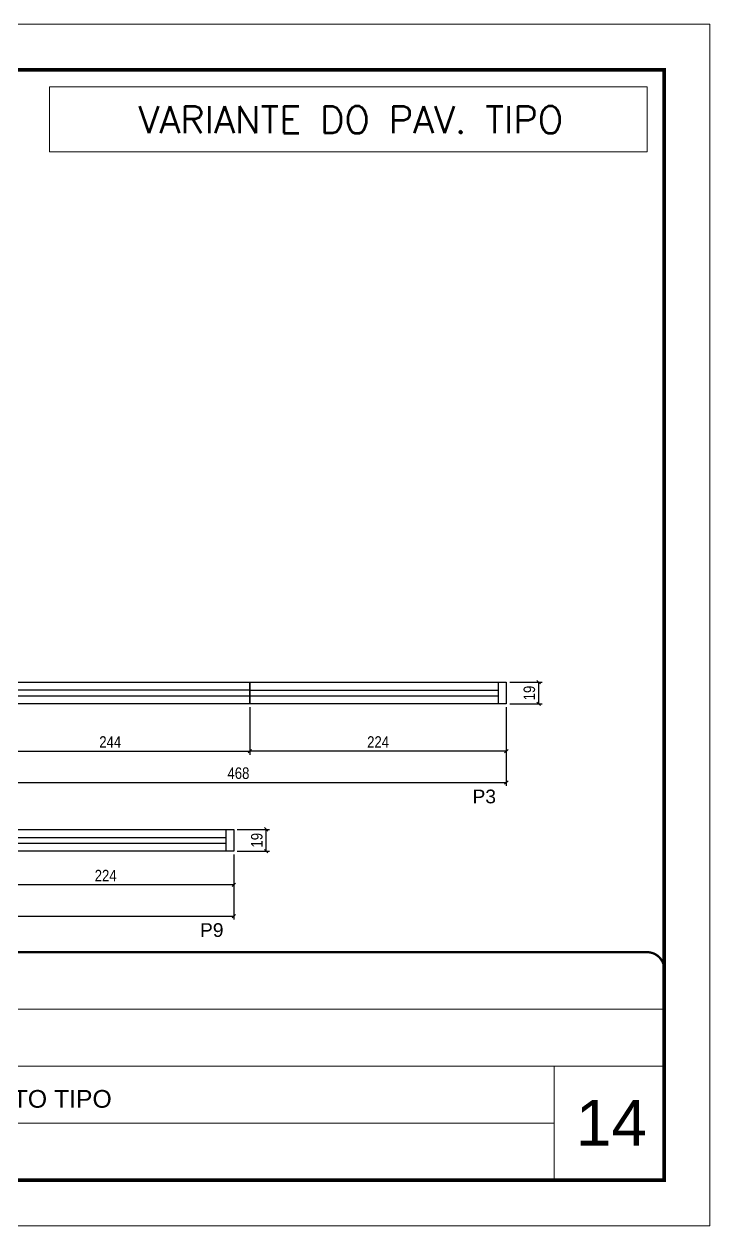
# Model space of a CAD drawing. Header units: millimetres. Extents: x 2437 to 8691, y -1523 to 4121.
# Drawn here: x 4922 to 5521, y -375 to 675 of the extents above; entities that cross this region are included whole.
import ezdxf

# ---------------------------------------------------------------- set-up
doc = ezdxf.new("R2010")
doc.units = ezdxf.units.MM
doc.linetypes.add('CONTINUO', pattern=[0])
doc.linetypes.add('DASHED', pattern=[0.75, 0.5, -0.25])
for name, color, linetype in [('5', 5, 'Continuous'), ('COTA', 241, 'Continuous'), ('Painéis', 200, 'Continuous'), ('SARR_2.2x7', 40, 'Continuous')]:
    doc.layers.add(name, color=color, linetype=linetype)
for name, color, linetype, lineweight in [('CARIMBO', 255, 'Continuous', 9), ('Folhas', 255, 'Continuous', 9), ('SARRAFO DE PRESSAO', 251, 'DASHED', 9), ('Texto Seção', 7, 'Continuous', 15)]:
    doc.layers.add(name, color=color, linetype=linetype, lineweight=lineweight)
doc.styles.add('ARIAL', font='arial.ttf')
doc.styles.add('COTA TECNICA', font='techl___.ttf', dxfattribs={"height": 10})
doc.styles.add('COTA TECNICA-50', font='techl___.ttf', dxfattribs={"height": 10})
doc.styles.add('REGUA-120', font='ROMANS.shx', dxfattribs={"height": 15})
doc.styles.get("Standard").update_dxf_attribs({"font": 'arial.ttf'})
doc.dimstyles.new('COTA PAINEL-50', dxfattribs={"dimtxt": 10, "dimasz": 3, "dimexe": 3, "dimexo": 3, "dimgap": 3, "dimtad": 1, "dimdec": 1, "dimzin": 12, "dimdsep": 46, "dimtxsty": 'COTA TECNICA-50', "dimblk1": 'OBLIQUE', "dimblk2": 'OBLIQUE', "dimsah": 1, "dimcen": 0.9, "dimclrd": 4, "dimclre": 4, "dimclrt": 240, "dimadec": 1, "dimazin": 3, "dimtfac": 1, "dimtdec": 1, "dimtmove": 0, "dimatfit": 3, "dimfxl": 1, "dimtolj": 1, "dimtzin": 12, "dimarcsym": 0})
doc.dimstyles.new('PAINEL', dxfattribs={"dimtxt": 10, "dimasz": 3, "dimexe": 3, "dimexo": 3, "dimgap": 3, "dimtad": 1, "dimdec": 1, "dimzin": 12, "dimdsep": 46, "dimtxsty": 'COTA TECNICA', "dimblk1": 'OBLIQUE', "dimblk2": 'OBLIQUE', "dimsah": 1, "dimcen": 0.9, "dimclrd": 4, "dimclre": 4, "dimclrt": 240, "dimadec": 1, "dimazin": 3, "dimtfac": 1, "dimtdec": 1, "dimtmove": 0, "dimatfit": 3, "dimfxl": 1, "dimtolj": 1, "dimtzin": 12, "dimarcsym": 0})

# ---------------------------------------------------------------- blocks, each defined once
blk = doc.blocks.new('9999999999')
at = {"color": 30, "linetype": 'CONTINUO'}
for p, q in [((98564.6, 34379.6), (99584, 34379.6)), ((98564.6, 34329.8), (99488, 34329.8)), ((99584, 34329.8), (99488, 34329.8)), ((99488, 34329.8), (99488, 34230.2)), ((98564.6, 34280), (99488, 34280))]:
    blk.add_line(p, q, dxfattribs=at)
at = {"color": 30, "linetype": 'CONTINUO', "const_width": 2}
blk.add_lwpolyline([(99584, 34230.2), (99584, 34414.4, 0.414214), (99569, 34429.4), (98229, 34429.4, 0.414214), (98214, 34414.4), (98214, 34245.2, 0.414214), (98229, 34230.2), (99584, 34230.2)], format="xyb", dxfattribs=at)
at = {"layer": 'Folhas'}
blk.add_lwpolyline([(98139, 34190.2), (99624, 34190.2), (99624, 35240.2), (98139, 35240.2)], close=True, dxfattribs=at)
at = {"layer": 'Folhas', "color": 30, "const_width": 3}
blk.add_lwpolyline([(98214, 34230.2), (99584, 34230.2), (99584, 35200.2), (98214, 35200.2)], close=True, dxfattribs=at)
at = {"color": 7, "linetype": 'Continuous', "ltscale": 5, "style": 'ARIAL'}
blk.add_text('2°, 3° E PAVIMENTO TIPO', height=15.483, dxfattribs=at).set_placement((98837.7, 34293.5))
blk = doc.blocks.new('_Oblique')
at = {"color": 0, "linetype": 'ByBlock', "lineweight": -2}
blk.add_line((-0.5, -0.5), (0.5, 0.5), dxfattribs=at)
blk = doc.blocks.new('*D408')
at = {"layer": 'COTA', "color": 4, "lineweight": -2, "transparency": 16777216}
for p, q in [((5345.9, 100.2), (5374.2, 100.2)), ((5371.2, 81.2), (5371.2, 100.2)), ((5345.9, 81.2), (5374.2, 81.2))]:
    blk.add_line(p, q, dxfattribs=at)
at = {"layer": 'Defpoints', "color": 0, "transparency": 16777216}
for p in [(5342.9, 100.2), (5371.2, 100.2), (5342.9, 81.2)]:
    blk.add_point(p, dxfattribs=at)
at = {"layer": 'COTA', "color": 4, "lineweight": -2, "transparency": 16777216, "xscale": 3, "yscale": 3, "zscale": 3}
for p, rotation in [((5371.2, 100.2), 90), ((5371.2, 81.2), 270)]:
    blk.add_blockref('_Oblique', p, dxfattribs=dict(at, rotation=rotation))
at = {"layer": 'COTA', "color": 240, "transparency": 16777216, "insert": (5363.1, 90.7), "char_height": 10, "attachment_point": 5, "rotation": 90, "style": 'COTA TECNICA'}
blk.add_mtext('\\A1;19', dxfattribs=at)
blk = doc.blocks.new('*D383')
at = {"layer": 'COTA', "color": 4, "linetype": 'ByBlock', "lineweight": -2, "transparency": 16777216}
for p, q in [((4874.9, 78.2), (4874.9, 36.8)), ((5118.9, 78.2), (5118.9, 36.8)), ((4874.9, 39.8), (5118.9, 39.8))]:
    blk.add_line(p, q, dxfattribs=at)
at = {"layer": 'Defpoints', "color": 0, "linetype": 'ByBlock', "transparency": 16777216}
for p in [(4874.9, 81.2), (5118.9, 81.2), (5118.9, 39.8)]:
    blk.add_point(p, dxfattribs=at)
at = {"layer": 'COTA', "color": 4, "linetype": 'ByBlock', "lineweight": -2, "transparency": 16777216, "xscale": 3, "yscale": 3, "zscale": 3, "rotation": 180}
blk.add_blockref('_Oblique', (4874.9, 39.8), dxfattribs=at)
at = {"layer": 'COTA', "color": 4, "linetype": 'ByBlock', "lineweight": -2, "transparency": 16777216, "xscale": 3, "yscale": 3, "zscale": 3}
blk.add_blockref('_Oblique', (5118.9, 39.8), dxfattribs=at)
at = {"layer": 'COTA', "color": 240, "linetype": 'ByBlock', "transparency": 16777216, "insert": (4996.9, 47.9), "char_height": 10, "attachment_point": 5, "style": 'COTA TECNICA-50'}
blk.add_mtext('\\A1;244', dxfattribs=at)
blk = doc.blocks.new('*D384')
at = {"layer": 'COTA', "color": 4, "linetype": 'ByBlock', "lineweight": -2, "transparency": 16777216}
for p, q in [((5118.9, 78.2), (5118.9, 36.8)), ((5342.9, 78.2), (5342.9, 36.8)), ((5342.9, 39.8), (5118.9, 39.8))]:
    blk.add_line(p, q, dxfattribs=at)
at = {"layer": 'Defpoints', "color": 0, "linetype": 'ByBlock', "transparency": 16777216}
for p in [(5118.9, 81.2), (5342.9, 81.2), (5118.9, 39.8)]:
    blk.add_point(p, dxfattribs=at)
at = {"layer": 'COTA', "color": 4, "linetype": 'ByBlock', "lineweight": -2, "transparency": 16777216, "xscale": 3, "yscale": 3, "zscale": 3, "rotation": 180}
blk.add_blockref('_Oblique', (5118.9, 39.8), dxfattribs=at)
at = {"layer": 'COTA', "color": 4, "linetype": 'ByBlock', "lineweight": -2, "transparency": 16777216, "xscale": 3, "yscale": 3, "zscale": 3}
blk.add_blockref('_Oblique', (5342.9, 39.8), dxfattribs=at)
at = {"layer": 'COTA', "color": 240, "linetype": 'ByBlock', "transparency": 16777216, "insert": (5230.9, 47.9), "char_height": 10, "attachment_point": 5, "style": 'COTA TECNICA-50'}
blk.add_mtext('\\A1;224', dxfattribs=at)
blk = doc.blocks.new('*D409')
at = {"layer": 'COTA', "color": 4, "lineweight": -2, "transparency": 16777216}
for p, q in [((4874.9, 78.2), (4874.9, 9.5)), ((5342.9, 78.2), (5342.9, 9.5)), ((4874.9, 12.5), (5342.9, 12.5))]:
    blk.add_line(p, q, dxfattribs=at)
at = {"layer": 'Defpoints', "color": 0, "transparency": 16777216}
for p in [(4874.9, 81.2), (5342.9, 81.2), (5342.9, 12.5)]:
    blk.add_point(p, dxfattribs=at)
at = {"layer": 'COTA', "color": 4, "lineweight": -2, "transparency": 16777216, "xscale": 3, "yscale": 3, "zscale": 3, "rotation": 180}
blk.add_blockref('_Oblique', (4874.9, 12.5), dxfattribs=at)
at = {"layer": 'COTA', "color": 4, "lineweight": -2, "transparency": 16777216, "xscale": 3, "yscale": 3, "zscale": 3}
blk.add_blockref('_Oblique', (5342.9, 12.5), dxfattribs=at)
at = {"layer": 'COTA', "color": 240, "transparency": 16777216, "insert": (5108.9, 20.6), "char_height": 10, "attachment_point": 5, "style": 'COTA TECNICA'}
blk.add_mtext('\\A1;468', dxfattribs=at)
blk = doc.blocks.new('*D387')
at = {"layer": 'COTA', "color": 4, "lineweight": -2, "transparency": 16777216}
for p, q in [((5107.9, -28.4), (5136.1, -28.4)), ((5133.1, -47.4), (5133.1, -28.4)), ((5107.9, -47.4), (5136.1, -47.4))]:
    blk.add_line(p, q, dxfattribs=at)
at = {"layer": 'Defpoints', "color": 0, "transparency": 16777216}
for p in [(5104.9, -28.4), (5133.1, -28.4), (5104.9, -47.4)]:
    blk.add_point(p, dxfattribs=at)
at = {"layer": 'COTA', "color": 4, "lineweight": -2, "transparency": 16777216, "xscale": 3, "yscale": 3, "zscale": 3}
for p, rotation in [((5133.1, -28.4), 90), ((5133.1, -47.4), 270)]:
    blk.add_blockref('_Oblique', p, dxfattribs=dict(at, rotation=rotation))
at = {"layer": 'COTA', "color": 240, "transparency": 16777216, "insert": (5125, -37.9), "char_height": 10, "attachment_point": 5, "rotation": 90, "style": 'COTA TECNICA'}
blk.add_mtext('\\A1;19', dxfattribs=at)
blk = doc.blocks.new('*D389')
at = {"layer": 'COTA', "color": 4, "linetype": 'ByBlock', "lineweight": -2, "transparency": 16777216}
for p, q in [((4880.9, -50.4), (4880.9, -79.9)), ((5104.9, -50.4), (5104.9, -79.9)), ((5104.9, -76.9), (4880.9, -76.9))]:
    blk.add_line(p, q, dxfattribs=at)
at = {"layer": 'Defpoints', "color": 0, "linetype": 'ByBlock', "transparency": 16777216}
for p in [(4880.9, -47.4), (5104.9, -47.4), (4880.9, -76.9)]:
    blk.add_point(p, dxfattribs=at)
at = {"layer": 'COTA', "color": 4, "linetype": 'ByBlock', "lineweight": -2, "transparency": 16777216, "xscale": 3, "yscale": 3, "zscale": 3, "rotation": 180}
blk.add_blockref('_Oblique', (4880.9, -76.9), dxfattribs=at)
at = {"layer": 'COTA', "color": 4, "linetype": 'ByBlock', "lineweight": -2, "transparency": 16777216, "xscale": 3, "yscale": 3, "zscale": 3}
blk.add_blockref('_Oblique', (5104.9, -76.9), dxfattribs=at)
at = {"layer": 'COTA', "color": 240, "linetype": 'ByBlock', "transparency": 16777216, "insert": (4992.9, -68.8), "char_height": 10, "attachment_point": 5, "style": 'COTA TECNICA-50'}
blk.add_mtext('\\A1;224', dxfattribs=at)
blk = doc.blocks.new('*D411')
at = {"layer": 'COTA', "color": 4, "lineweight": -2, "transparency": 16777216}
for p, q in [((4636.9, -50.4), (4636.9, -107.2)), ((5104.9, -50.4), (5104.9, -107.2)), ((4636.9, -104.2), (5104.9, -104.2))]:
    blk.add_line(p, q, dxfattribs=at)
at = {"layer": 'Defpoints', "color": 0, "transparency": 16777216}
for p in [(4636.9, -47.4), (5104.9, -47.4), (5104.9, -104.2)]:
    blk.add_point(p, dxfattribs=at)
at = {"layer": 'COTA', "color": 4, "lineweight": -2, "transparency": 16777216, "xscale": 3, "yscale": 3, "zscale": 3, "rotation": 180}
blk.add_blockref('_Oblique', (4636.9, -104.2), dxfattribs=at)
at = {"layer": 'COTA', "color": 4, "lineweight": -2, "transparency": 16777216, "xscale": 3, "yscale": 3, "zscale": 3}
blk.add_blockref('_Oblique', (5104.9, -104.2), dxfattribs=at)
at = {"layer": 'COTA', "color": 240, "transparency": 16777216, "insert": (4870.9, -96.1), "char_height": 10, "attachment_point": 5, "style": 'COTA TECNICA'}
blk.add_mtext('\\A1;468', dxfattribs=at)

msp = doc.modelspace()

# ---------------------------------------------------------------- linework, layer by layer
at = {"layer": 'Painéis'}
for points in [[(5118.94, 81.2), (4874.94, 81.2), (4874.94, 100.2), (5118.94, 100.2)], [(5118.94, 100.2), (5118.94, 100.2), (5118.94, 81.2), (5118.94, 81.2)], [(5118.94, 100.2), (5342.92, 100.2), (5342.92, 81.2), (5118.94, 81.2)], [(4880.88, -28.44), (5104.87, -28.44), (5104.87, -47.44), (4880.88, -47.44)]]:
    msp.add_lwpolyline(points, close=True, dxfattribs=at)
at = {"layer": 'SARR_2.2x7', "linetype": 'Continuous'}
for p, q in [((5335.92, 100.2), (5335.92, 81.2)), ((5118.94, 93.2), (4881.94, 93.2)), ((4881.94, 88.2), (5118.94, 88.2)), ((5118.94, 93.2), (5335.92, 93.2)), ((5118.94, 88.2), (5335.92, 88.2)), ((5097.87, -28.44), (5097.87, -47.44)), ((4880.88, -35.44), (5097.87, -35.44)), ((4880.88, -40.44), (5097.87, -40.44))]:
    msp.add_line(p, q, dxfattribs=at)
at = {"layer": 'Texto Seção'}
msp.add_lwpolyline([(4943.95, 620.22), (5465.93, 620.22), (5465.93, 563.54), (4943.95, 563.54)], close=True, dxfattribs=at)

# ---------------------------------------------------------------- block references
at = {"layer": 'SARRAFO DE PRESSAO', "color": 6, "linetype": 'ByBlock'}
msp.add_blockref('9999999999', (-94103.14, -34565.09), dxfattribs=at)

# ---------------------------------------------------------------- texts
at = {"layer": '5', "linetype": 'Continuous'}
for s, p in [('P3', (5313.4, -5.68)), ('P9', (5075.35, -122.38))]:
    msp.add_text(s, height=12, rotation=359.99996, dxfattribs=at).set_placement(p)
at = {"layer": 'CARIMBO', "style": 'ARIAL'}
msp.add_text('14', height=40, dxfattribs=at).set_placement((5403.7, -304.74))
at = {"layer": 'Texto Seção', "insert": (4886.83, 579.65), "char_height": 23.7362, "width": 640.4194, "attachment_point": 7, "style": 'REGUA-120'}
msp.add_mtext('\\pxqc,t6;^JVARIANTE DO PAV. TIPO', dxfattribs=at)

# ---------------------------------------------------------------- dimensions: what is measured, and where the dimension line sits
at = {"layer": 'COTA'}
for base, p1, p2, picture, middle in [((5371.19, 100.2), (5342.92, 81.2), (5342.92, 100.2), '*D408', (5363.1, 90.7)), ((5133.14, -28.44), (5104.87, -47.44), (5104.87, -28.44), '*D387', (5125.05, -37.94))]:
    dim = msp.add_linear_dim(base=base, p1=p1, p2=p2, angle=90, dimstyle='PAINEL', dxfattribs=at)
    dim.commit()
    dim.dimension.update_dxf_attribs({"geometry": picture, "text_midpoint": middle})
at = {"layer": 'COTA', "color": 1, "linetype": 'ByBlock'}
for base, p1, p2, picture, middle in [((5118.94, 39.81), (4874.94, 81.2), (5118.94, 81.2), '*D383', (4996.94, 47.89)), ((5118.94, 39.81), (5342.92, 81.2), (5118.94, 81.2), '*D384', (5230.93, 47.89)), ((4880.88, -76.88), (5104.87, -47.44), (4880.88, -47.44), '*D389', (4992.88, -68.81))]:
    dim = msp.add_linear_dim(base=base, p1=p1, p2=p2, dimstyle='COTA PAINEL-50', override={"dimarcsym": 1}, dxfattribs=at)
    dim.commit()
    dim.dimension.update_dxf_attribs({"geometry": picture, "text_midpoint": middle})
at = {"layer": 'COTA', "color": 5}
for base, p1, p2, picture, middle in [((5342.92, 12.49), (4874.94, 81.2), (5342.92, 81.2), '*D409', (5108.93, 20.62)), ((5104.87, -104.2), (4636.88, -47.44), (5104.87, -47.44), '*D411', (4870.88, -96.08))]:
    dim = msp.add_linear_dim(base=base, p1=p1, p2=p2, dimstyle='PAINEL', dxfattribs=at)
    dim.commit()
    dim.dimension.update_dxf_attribs({"geometry": picture, "text_midpoint": middle})

doc.saveas('drawing.dxf')
